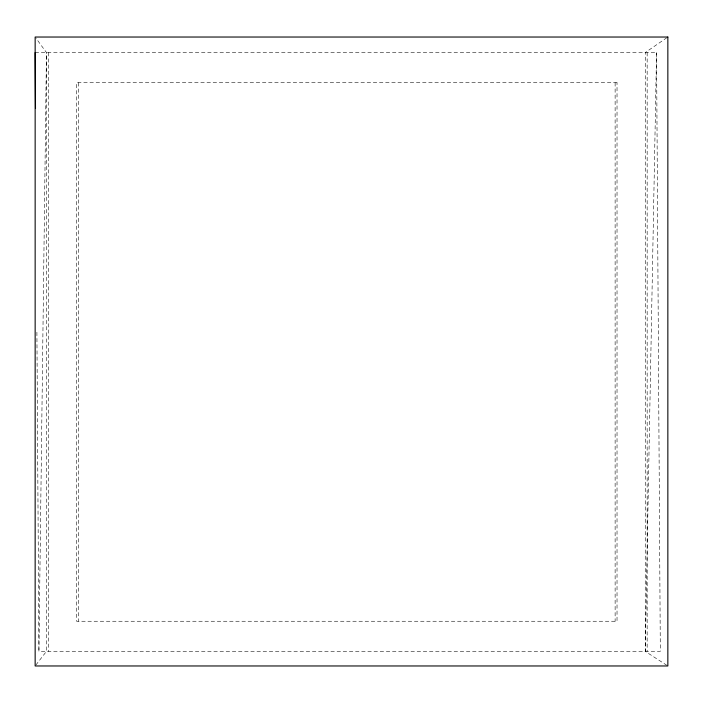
<?xml version="1.0" encoding="UTF-8"?>
<svg xmlns="http://www.w3.org/2000/svg" width="703" height="703" viewBox="0 0 703 703"><rect width="100%" height="100%" fill="white"/><g stroke="black" fill="none" stroke-linecap="round" stroke-linejoin="round"><path stroke-width="0.53" stroke-dasharray="3.52 2.64" d="M35.15 52.567L656.549 52.567L660.319 651.373L38.92 651.373L46.451 52.567L35.774 37.9M666.945 665.381L645.257 651.373L656.549 52.567M35.818 665.108L46.451 651.373L46.451 52.567M666.945 37.654L645.257 52.567L645.257 651.373M36.907 332.229L38.92 651.373M647.155 52.567L647.155 651.373M615.125 82.699L615.125 621.25M78.481 82.699L78.481 621.25M48.349 52.567L48.349 651.373M617.023 82.699L76.574 82.699L76.574 621.25L617.023 621.25L617.023 82.699"/><path stroke-width="1.05" d="M35.15 52.567L35.502 108.499M667.85 37.031L35.15 37.031L35.15 665.969L667.85 665.969L667.85 37.031"/></g></svg>
